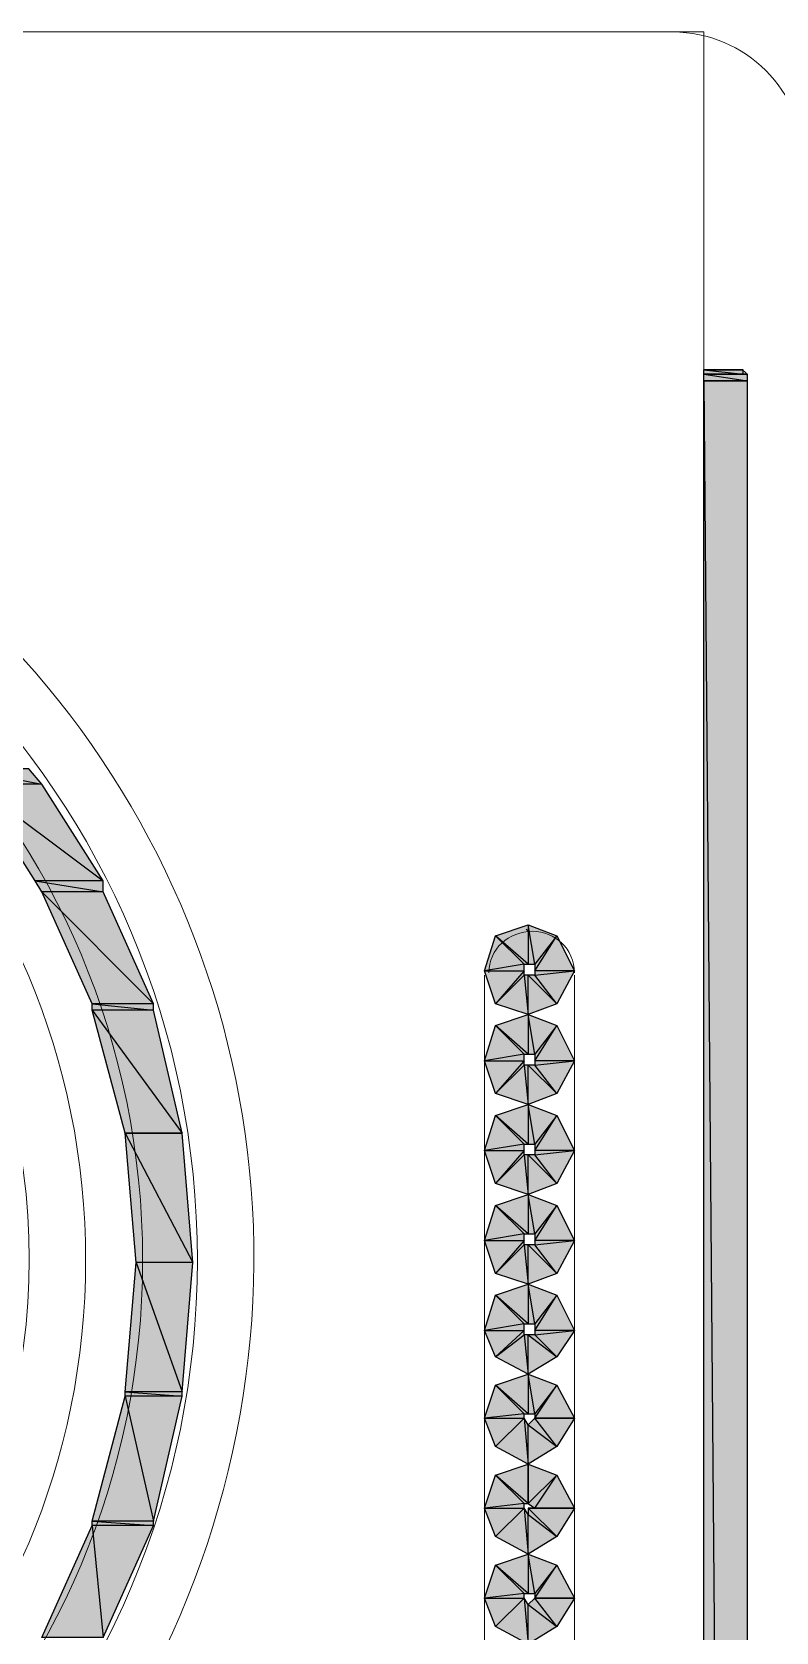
# Model space of a CAD drawing. Header units: millimetres. Extents: x 40 to 176, y -32 to 59.
# Drawn here: x 102.157 to 102.631, y -3.48 to -2.462 of the extents above; entities that cross this region are included whole.
import ezdxf

# ---------------------------------------------------------------- set-up
doc = ezdxf.new("R2010")
doc.units = ezdxf.units.MM
doc.layers.add('15 - Quadro de medição', color=6, linetype='Continuous')

msp = doc.modelspace()

# ---------------------------------------------------------------- hatches: boundary and pattern name
at = {"layer": '15 - Quadro de medição', "true_color": 0x000007}
h = msp.add_hatch(color=7, dxfattribs=at)
h.paths.add_polyline_path([(102.61, -2.6766), (102.5849, -2.6766)])
h.paths.add_polyline_path([(102.5849, -2.6766), (102.61, -2.6766), (102.6086, -2.6766)])
h.paths.add_polyline_path([(102.61, -2.6766), (102.6086, -2.6766), (102.5849, -2.6766)])
h.paths.add_polyline_path([(102.61, -2.6766), (102.5849, -2.6766), (102.6058, -2.6766)])
h = msp.add_hatch(color=7, dxfattribs=at)
h.paths.add_polyline_path([(102.61, -2.6766), (102.5849, -2.6766), (102.61, -2.6794)])
h.paths.add_polyline_path([(102.5849, -2.6766), (102.61, -2.6794), (102.5849, -2.6794)])
h.paths.add_polyline_path([(102.61, -2.6794), (102.5849, -2.6794)])
h.paths.add_polyline_path([(102.5849, -2.6794), (102.61, -2.6794), (102.6086, -2.6794)])
h = msp.add_hatch(color=7, dxfattribs=at)
h.paths.add_polyline_path([(102.6128, -2.6794), (102.5849, -2.6794)])
h.paths.add_polyline_path([(102.6128, -2.6794), (102.5849, -2.6794), (102.61, -2.6794)])
h = msp.add_hatch(color=7, dxfattribs=at)
h.paths.add_polyline_path([(102.6128, -2.6794), (102.5849, -2.6794), (102.6128, -2.6836)])
h.paths.add_polyline_path([(102.5849, -2.6794), (102.6128, -2.6836), (102.5849, -2.6836)])
h.paths.add_polyline_path([(102.6128, -2.6836), (102.5849, -2.6836)])
h.paths.add_polyline_path([(102.5849, -2.6836), (102.6128, -2.6836)])
h = msp.add_hatch(color=7, dxfattribs=at)
h.paths.add_polyline_path([(102.6128, -2.6836), (102.5849, -2.6836), (102.6128, -6.026)])
h.paths.add_polyline_path([(102.5849, -2.6836), (102.6128, -6.026), (102.5849, -6.026)])
h = msp.add_hatch(color=7, dxfattribs=at)
h.paths.add_polyline_path([(102.1547, -2.9308), (102.1128, -2.9308), (102.1631, -2.9406)])
h.paths.add_polyline_path([(102.1128, -2.9308), (102.1631, -2.9406), (102.1198, -2.9406)])
h = msp.add_hatch(color=7, dxfattribs=at)
h.paths.add_polyline_path([(102.1631, -2.9406), (102.1198, -2.9406), (102.2022, -3.002)])
h.paths.add_polyline_path([(102.1198, -2.9406), (102.2022, -3.002), (102.1589, -3.002)])
h = msp.add_hatch(color=7, dxfattribs=at)
h.paths.add_polyline_path([(102.2022, -3.002), (102.1589, -3.002), (102.2022, -3.009)])
h.paths.add_polyline_path([(102.1589, -3.002), (102.2022, -3.009), (102.1631, -3.009)])
h = msp.add_hatch(color=7, dxfattribs=at)
h.paths.add_polyline_path([(102.2022, -3.009), (102.1631, -3.009), (102.2343, -3.0803)])
h.paths.add_polyline_path([(102.1631, -3.009), (102.2343, -3.0803), (102.1952, -3.0803)])
h = msp.add_hatch(color=7, dxfattribs=at)
h.paths.add_polyline_path([(102.4913, -3.0803), (102.4773, -3.0621), (102.5025, -3.0593)])
h.paths.add_polyline_path([(102.4773, -3.0621), (102.5025, -3.0593), (102.4773, -3.0593)])
h.paths.add_polyline_path([(102.5025, -3.0593), (102.4773, -3.0593), (102.4913, -3.037)])
h.paths.add_polyline_path([(102.4773, -3.0593), (102.4913, -3.037), (102.4773, -3.0551)])
h.paths.add_polyline_path([(102.4913, -3.037), (102.4773, -3.0551), (102.4731, -3.03)])
h.paths.add_polyline_path([(102.4773, -3.0551), (102.4731, -3.03), (102.4731, -3.0551)])
h.paths.add_polyline_path([(102.4731, -3.03), (102.4731, -3.0551), (102.4522, -3.037)])
h.paths.add_polyline_path([(102.4731, -3.0551), (102.4522, -3.037), (102.4704, -3.0551)])
h.paths.add_polyline_path([(102.4522, -3.037), (102.4704, -3.0551), (102.4452, -3.0593)])
h.paths.add_polyline_path([(102.4704, -3.0551), (102.4452, -3.0593), (102.4704, -3.0593)])
h.paths.add_polyline_path([(102.4452, -3.0593), (102.4704, -3.0593), (102.4522, -3.0803)])
h.paths.add_polyline_path([(102.4704, -3.0593), (102.4522, -3.0803), (102.4704, -3.0621)])
h.paths.add_polyline_path([(102.4522, -3.0803), (102.4704, -3.0621), (102.4731, -3.0872)])
h.paths.add_polyline_path([(102.4704, -3.0621), (102.4731, -3.0872), (102.4731, -3.0621)])
h.paths.add_polyline_path([(102.4731, -3.0872), (102.4731, -3.0621), (102.4913, -3.0803)])
h.paths.add_polyline_path([(102.4731, -3.0621), (102.4913, -3.0803), (102.4773, -3.0621)])
h = msp.add_hatch(color=7, dxfattribs=at)
h.paths.add_polyline_path([(102.2343, -3.0803), (102.1952, -3.0803), (102.2343, -3.0845)])
h.paths.add_polyline_path([(102.1952, -3.0803), (102.2343, -3.0845), (102.1952, -3.0845)])
h = msp.add_hatch(color=7, dxfattribs=at)
h.paths.add_polyline_path([(102.2343, -3.0845), (102.1952, -3.0845), (102.2525, -3.1627)])
h.paths.add_polyline_path([(102.1952, -3.0845), (102.2525, -3.1627), (102.2161, -3.1627)])
h = msp.add_hatch(color=7, dxfattribs=at)
h.paths.add_polyline_path([(102.4913, -3.1375), (102.4773, -3.1194), (102.5025, -3.1166)])
h.paths.add_polyline_path([(102.4773, -3.1194), (102.5025, -3.1166), (102.4773, -3.1166)])
h.paths.add_polyline_path([(102.5025, -3.1166), (102.4773, -3.1166), (102.4913, -3.0942)])
h.paths.add_polyline_path([(102.4773, -3.1166), (102.4913, -3.0942), (102.4773, -3.1124)])
h.paths.add_polyline_path([(102.4913, -3.0942), (102.4773, -3.1124), (102.4731, -3.0872)])
h.paths.add_polyline_path([(102.4773, -3.1124), (102.4731, -3.0872), (102.4731, -3.1124)])
h.paths.add_polyline_path([(102.4731, -3.0872), (102.4731, -3.1124), (102.4522, -3.0942)])
h.paths.add_polyline_path([(102.4731, -3.1124), (102.4522, -3.0942), (102.4704, -3.1124)])
h.paths.add_polyline_path([(102.4522, -3.0942), (102.4704, -3.1124), (102.4452, -3.1166)])
h.paths.add_polyline_path([(102.4704, -3.1124), (102.4452, -3.1166), (102.4704, -3.1166)])
h.paths.add_polyline_path([(102.4452, -3.1166), (102.4704, -3.1166), (102.4522, -3.1375)])
h.paths.add_polyline_path([(102.4704, -3.1166), (102.4522, -3.1375), (102.4704, -3.1194)])
h.paths.add_polyline_path([(102.4522, -3.1375), (102.4704, -3.1194), (102.4731, -3.1445)])
h.paths.add_polyline_path([(102.4704, -3.1194), (102.4731, -3.1445), (102.4731, -3.1194)])
h.paths.add_polyline_path([(102.4731, -3.1445), (102.4731, -3.1194), (102.4913, -3.1375)])
h.paths.add_polyline_path([(102.4731, -3.1194), (102.4913, -3.1375), (102.4773, -3.1194)])
h = msp.add_hatch(color=7, dxfattribs=at)
h.paths.add_polyline_path([(102.4913, -3.1948), (102.4773, -3.1766), (102.5025, -3.1738)])
h.paths.add_polyline_path([(102.4773, -3.1766), (102.5025, -3.1738), (102.4773, -3.1738)])
h.paths.add_polyline_path([(102.5025, -3.1738), (102.4773, -3.1738), (102.4913, -3.1515)])
h.paths.add_polyline_path([(102.4773, -3.1738), (102.4913, -3.1515), (102.4773, -3.1697)])
h.paths.add_polyline_path([(102.4913, -3.1515), (102.4773, -3.1697), (102.4731, -3.1445)])
h.paths.add_polyline_path([(102.4773, -3.1697), (102.4731, -3.1445), (102.4731, -3.1697)])
h.paths.add_polyline_path([(102.4731, -3.1445), (102.4731, -3.1697), (102.4522, -3.1515)])
h.paths.add_polyline_path([(102.4731, -3.1697), (102.4522, -3.1515), (102.4704, -3.1697)])
h.paths.add_polyline_path([(102.4522, -3.1515), (102.4704, -3.1697), (102.4452, -3.1738)])
h.paths.add_polyline_path([(102.4704, -3.1697), (102.4452, -3.1738), (102.4704, -3.1738)])
h.paths.add_polyline_path([(102.4452, -3.1738), (102.4704, -3.1738), (102.4522, -3.1948)])
h.paths.add_polyline_path([(102.4704, -3.1738), (102.4522, -3.1948), (102.4704, -3.1766)])
h.paths.add_polyline_path([(102.4522, -3.1948), (102.4704, -3.1766), (102.4731, -3.2018)])
h.paths.add_polyline_path([(102.4704, -3.1766), (102.4731, -3.2018), (102.4731, -3.1766)])
h.paths.add_polyline_path([(102.4731, -3.2018), (102.4731, -3.1766), (102.4913, -3.1948)])
h.paths.add_polyline_path([(102.4731, -3.1766), (102.4913, -3.1948), (102.4773, -3.1766)])
h = msp.add_hatch(color=7, dxfattribs=at)
h.paths.add_polyline_path([(102.2161, -3.1627), (102.2525, -3.1627), (102.2511, -3.1627)])
h.paths.add_polyline_path([(102.2525, -3.1627), (102.2511, -3.1627), (102.2161, -3.1627)])
h = msp.add_hatch(color=7, dxfattribs=at)
h.paths.add_polyline_path([(102.2525, -3.1627), (102.2161, -3.1627), (102.2594, -3.2451)])
h.paths.add_polyline_path([(102.2161, -3.1627), (102.2594, -3.2451), (102.2231, -3.2451)])
h = msp.add_hatch(color=7, dxfattribs=at)
h.paths.add_polyline_path([(102.4913, -3.2521), (102.4773, -3.2339), (102.5025, -3.2311)])
h.paths.add_polyline_path([(102.4773, -3.2339), (102.5025, -3.2311), (102.4773, -3.2311)])
h.paths.add_polyline_path([(102.5025, -3.2311), (102.4773, -3.2311), (102.4913, -3.2088)])
h.paths.add_polyline_path([(102.4773, -3.2311), (102.4913, -3.2088), (102.4773, -3.2269)])
h.paths.add_polyline_path([(102.4913, -3.2088), (102.4773, -3.2269), (102.4731, -3.2018)])
h.paths.add_polyline_path([(102.4773, -3.2269), (102.4731, -3.2018), (102.4731, -3.2269)])
h.paths.add_polyline_path([(102.4731, -3.2018), (102.4731, -3.2269), (102.4522, -3.2088)])
h.paths.add_polyline_path([(102.4731, -3.2269), (102.4522, -3.2088), (102.4704, -3.2269)])
h.paths.add_polyline_path([(102.4522, -3.2088), (102.4704, -3.2269), (102.4452, -3.2311)])
h.paths.add_polyline_path([(102.4704, -3.2269), (102.4452, -3.2311), (102.4704, -3.2311)])
h.paths.add_polyline_path([(102.4452, -3.2311), (102.4704, -3.2311), (102.4522, -3.2521)])
h.paths.add_polyline_path([(102.4704, -3.2311), (102.4522, -3.2521), (102.4704, -3.2339)])
h.paths.add_polyline_path([(102.4522, -3.2521), (102.4704, -3.2339), (102.4731, -3.259)])
h.paths.add_polyline_path([(102.4704, -3.2339), (102.4731, -3.259), (102.4731, -3.2339)])
h.paths.add_polyline_path([(102.4731, -3.259), (102.4731, -3.2339), (102.4913, -3.2521)])
h.paths.add_polyline_path([(102.4731, -3.2339), (102.4913, -3.2521), (102.4773, -3.2339)])
h = msp.add_hatch(color=7, dxfattribs=at)
h.paths.add_polyline_path([(102.2594, -3.2451), (102.2231, -3.2451), (102.2525, -3.3275)])
h.paths.add_polyline_path([(102.2231, -3.2451), (102.2525, -3.3275), (102.2161, -3.3275)])
h = msp.add_hatch(color=7, dxfattribs=at)
h.paths.add_polyline_path([(102.4913, -3.3051), (102.4773, -3.2912), (102.5025, -3.2884)])
h.paths.add_polyline_path([(102.4773, -3.2912), (102.5025, -3.2884), (102.4773, -3.2884)])
h.paths.add_polyline_path([(102.5025, -3.2884), (102.4773, -3.2884), (102.4913, -3.266)])
h.paths.add_polyline_path([(102.4773, -3.2884), (102.4913, -3.266), (102.4773, -3.2842)])
h.paths.add_polyline_path([(102.4913, -3.266), (102.4773, -3.2842), (102.4731, -3.259)])
h.paths.add_polyline_path([(102.4773, -3.2842), (102.4731, -3.259), (102.4731, -3.2842)])
h.paths.add_polyline_path([(102.4731, -3.259), (102.4731, -3.2842), (102.4522, -3.266)])
h.paths.add_polyline_path([(102.4731, -3.2842), (102.4522, -3.266), (102.4704, -3.2842)])
h.paths.add_polyline_path([(102.4522, -3.266), (102.4704, -3.2842), (102.4452, -3.2884)])
h.paths.add_polyline_path([(102.4704, -3.2842), (102.4452, -3.2884), (102.4704, -3.2884)])
h.paths.add_polyline_path([(102.4452, -3.2884), (102.4704, -3.2884), (102.4522, -3.3051)])
h.paths.add_polyline_path([(102.4704, -3.2884), (102.4522, -3.3051), (102.4704, -3.2912)])
h.paths.add_polyline_path([(102.4522, -3.3051), (102.4704, -3.2912), (102.4731, -3.3163)])
h.paths.add_polyline_path([(102.4704, -3.2912), (102.4731, -3.3163), (102.4731, -3.2912)])
h.paths.add_polyline_path([(102.4731, -3.3163), (102.4731, -3.2912), (102.4913, -3.3051)])
h.paths.add_polyline_path([(102.4731, -3.2912), (102.4913, -3.3051), (102.4773, -3.2912)])
h = msp.add_hatch(color=7, dxfattribs=at)
h.paths.add_polyline_path([(102.5025, -3.3443), (102.4773, -3.3443), (102.4913, -3.3233)])
h.paths.add_polyline_path([(102.4773, -3.3443), (102.4913, -3.3233), (102.4773, -3.3415)])
h.paths.add_polyline_path([(102.4913, -3.3233), (102.4773, -3.3415), (102.4731, -3.3163)])
h.paths.add_polyline_path([(102.4773, -3.3415), (102.4731, -3.3163), (102.4731, -3.3415)])
h.paths.add_polyline_path([(102.4731, -3.3163), (102.4731, -3.3415), (102.4522, -3.3233)])
h.paths.add_polyline_path([(102.4731, -3.3415), (102.4522, -3.3233), (102.4704, -3.3415)])
h.paths.add_polyline_path([(102.4522, -3.3233), (102.4704, -3.3415), (102.4452, -3.3443)])
h.paths.add_polyline_path([(102.4704, -3.3415), (102.4452, -3.3443), (102.4704, -3.3443)])
h.paths.add_polyline_path([(102.4452, -3.3443), (102.4704, -3.3443), (102.4522, -3.3624)])
h = msp.add_hatch(color=7, dxfattribs=at)
h.paths.add_polyline_path([(102.2525, -3.3303), (102.2161, -3.3303), (102.2343, -3.4099)])
h.paths.add_polyline_path([(102.2161, -3.3303), (102.2343, -3.4099), (102.1952, -3.4099)])
h = msp.add_hatch(color=7, dxfattribs=at)
h.paths.add_polyline_path([(102.2525, -3.3275), (102.2161, -3.3275), (102.2525, -3.3303)])
h.paths.add_polyline_path([(102.2161, -3.3275), (102.2525, -3.3303), (102.2161, -3.3303)])
h = msp.add_hatch(color=7, dxfattribs=at)
h.paths.add_polyline_path([(102.4522, -3.3624), (102.4704, -3.3443), (102.4731, -3.3736)])
h.paths.add_polyline_path([(102.4704, -3.3443), (102.4731, -3.3736), (102.4731, -3.3484)])
h.paths.add_polyline_path([(102.4731, -3.3736), (102.4731, -3.3484), (102.4913, -3.3624)])
h.paths.add_polyline_path([(102.4731, -3.3484), (102.4913, -3.3624), (102.4773, -3.3443)])
h.paths.add_polyline_path([(102.4913, -3.3624), (102.4773, -3.3443), (102.5025, -3.3443)])
h = msp.add_hatch(color=7, dxfattribs=at)
h.paths.add_polyline_path([(102.4731, -3.3736), (102.4731, -3.3987), (102.4522, -3.3806)])
h.paths.add_polyline_path([(102.4731, -3.3987), (102.4522, -3.3806), (102.4704, -3.3987)])
h.paths.add_polyline_path([(102.4522, -3.3806), (102.4704, -3.3987), (102.4452, -3.4015)])
h.paths.add_polyline_path([(102.4704, -3.3987), (102.4452, -3.4015), (102.4704, -3.4015)])
h.paths.add_polyline_path([(102.4452, -3.4015), (102.4704, -3.4015), (102.4522, -3.4197)])
h = msp.add_hatch(color=7, dxfattribs=at)
h.paths.add_polyline_path([(102.5025, -3.4015), (102.4773, -3.4015), (102.4913, -3.3806)])
h.paths.add_polyline_path([(102.4773, -3.4015), (102.4913, -3.3806), (102.4731, -3.3987)])
h.paths.add_polyline_path([(102.4913, -3.3806), (102.4731, -3.3987), (102.4731, -3.3736)])
h = msp.add_hatch(color=7, dxfattribs=at)
h.paths.add_polyline_path([(102.4522, -3.4197), (102.4704, -3.4015), (102.4731, -3.4309)])
h.paths.add_polyline_path([(102.4704, -3.4015), (102.4731, -3.4309), (102.4731, -3.4057)])
h.paths.add_polyline_path([(102.4731, -3.4309), (102.4731, -3.4057), (102.4913, -3.4197)])
h.paths.add_polyline_path([(102.4731, -3.4057), (102.4913, -3.4197), (102.4731, -3.4015)])
h.paths.add_polyline_path([(102.4913, -3.4197), (102.4731, -3.4015), (102.5025, -3.4015)])
h.paths.add_polyline_path([(102.4731, -3.4015), (102.5025, -3.4015), (102.4773, -3.4015)])
h = msp.add_hatch(color=7, dxfattribs=at)
h.paths.add_polyline_path([(102.2343, -3.4127), (102.1952, -3.4127), (102.2022, -3.4839)])
h.paths.add_polyline_path([(102.1952, -3.4127), (102.2022, -3.4839), (102.1631, -3.4839)])
h = msp.add_hatch(color=7, dxfattribs=at)
h.paths.add_polyline_path([(102.2343, -3.4099), (102.1952, -3.4099), (102.2343, -3.4127)])
h.paths.add_polyline_path([(102.1952, -3.4099), (102.2343, -3.4127), (102.1952, -3.4127)])
h = msp.add_hatch(color=7, dxfattribs=at)
h.paths.add_polyline_path([(102.5025, -3.4588), (102.4773, -3.4588), (102.4913, -3.4378)])
h.paths.add_polyline_path([(102.4773, -3.4588), (102.4913, -3.4378), (102.4773, -3.456)])
h.paths.add_polyline_path([(102.4913, -3.4378), (102.4773, -3.456), (102.4731, -3.4309)])
h.paths.add_polyline_path([(102.4773, -3.456), (102.4731, -3.4309), (102.4731, -3.456)])
h.paths.add_polyline_path([(102.4731, -3.4309), (102.4731, -3.456), (102.4522, -3.4378)])
h.paths.add_polyline_path([(102.4731, -3.456), (102.4522, -3.4378), (102.4704, -3.456)])
h.paths.add_polyline_path([(102.4522, -3.4378), (102.4704, -3.456), (102.4452, -3.4588)])
h.paths.add_polyline_path([(102.4704, -3.456), (102.4452, -3.4588), (102.4704, -3.4588)])
h.paths.add_polyline_path([(102.4452, -3.4588), (102.4704, -3.4588), (102.4522, -3.4769)])
h = msp.add_hatch(color=7, dxfattribs=at)
h.paths.add_polyline_path([(102.4522, -3.4769), (102.4704, -3.4588), (102.4731, -3.4881)])
h.paths.add_polyline_path([(102.4704, -3.4588), (102.4731, -3.4881), (102.4731, -3.463)])
h.paths.add_polyline_path([(102.4731, -3.4881), (102.4731, -3.463), (102.4913, -3.4769)])
h.paths.add_polyline_path([(102.4731, -3.463), (102.4913, -3.4769), (102.4773, -3.4588)])
h.paths.add_polyline_path([(102.4913, -3.4769), (102.4773, -3.4588), (102.5025, -3.4588)])

# ---------------------------------------------------------------- linework, layer by layer
at = {"layer": '15 - Quadro de medição', "color": 7, "linetype": 'Continuous', "lineweight": 20, "true_color": 0x000007}
for points in [[(100.8641, -2.4615), (102.5849, -2.4615), (102.5849, -6.026), (100.8571, -6.026), (100.8557, -6.026), (100.7928, -6.026)], [(100.878, -2.4615), (102.5625, -2.4615), (102.5625, -2.4615)], [(102.6058, -2.6766), (102.5849, -2.6766), (102.5849, -2.6766)], [(102.5849, -6.026), (102.6128, -6.026), (102.6128, -2.6836)], [(102.4731, -3.0342), (102.4718, -3.0328), (102.4718, -3.0328)], [(102.4452, -3.0621), (102.4452, -3.97), (102.4452, -3.97)], [(102.5025, -3.97), (102.5025, -3.0621), (102.5025, -3.0621)]]:
    msp.add_lwpolyline(points, dxfattribs=at)
at = {"layer": '15 - Quadro de medição', "color": 7, "linetype": 'Continuous', "lineweight": -2, "true_color": 0x000007}
for points in [[(102.5849, -2.6766), (102.6058, -2.6766), (102.6058, -2.6766)], [(102.6058, -2.6766), (102.6058, -2.6766), (102.5849, -2.6766)], [(102.6058, -2.6766), (102.5849, -2.6766)], [(102.5849, -2.6766), (102.6058, -2.6766), (102.6058, -2.6766)], [(102.61, -2.6766), (102.5849, -2.6766)], [(102.5849, -2.6766), (102.61, -2.6766), (102.6086, -2.6766)], [(102.61, -2.6766), (102.6086, -2.6766), (102.5849, -2.6766)], [(102.61, -2.6766), (102.5849, -2.6766), (102.6058, -2.6766)], [(102.61, -2.6766), (102.5849, -2.6766), (102.61, -2.6794)], [(102.5849, -2.6766), (102.61, -2.6794), (102.5849, -2.6794)], [(102.61, -2.6794), (102.5849, -2.6794)], [(102.5849, -2.6794), (102.61, -2.6794), (102.6086, -2.6794)], [(102.6128, -2.6794), (102.6128, -2.6794), (102.5849, -2.6794)], [(102.6128, -2.6794), (102.5849, -2.6794), (102.61, -2.6794)], [(102.6128, -2.6794), (102.5849, -2.6794), (102.6128, -2.6836)], [(102.5849, -2.6794), (102.6128, -2.6836), (102.5849, -2.6836)], [(102.6128, -2.6836), (102.5849, -2.6836)], [(102.5849, -2.6836), (102.6128, -2.6836), (102.6128, -2.6836)], [(102.6128, -2.6836), (102.5849, -2.6836), (102.6128, -6.026)], [(102.5849, -2.6836), (102.6128, -6.026), (102.5849, -6.026)], [(102.1547, -2.9308), (102.1128, -2.9308), (102.1631, -2.9406)], [(102.1128, -2.9308), (102.1631, -2.9406), (102.1198, -2.9406)], [(102.1631, -2.9406), (102.1198, -2.9406), (102.2022, -3.002)], [(102.1198, -2.9406), (102.2022, -3.002), (102.1589, -3.002)], [(102.2022, -3.002), (102.1589, -3.002), (102.2022, -3.009)], [(102.1589, -3.002), (102.2022, -3.009), (102.1631, -3.009)], [(102.2022, -3.009), (102.1631, -3.009), (102.2343, -3.0803)], [(102.1631, -3.009), (102.2343, -3.0803), (102.1952, -3.0803)], [(102.4731, -3.03), (102.4731, -3.0551), (102.4522, -3.037)], [(102.4913, -3.037), (102.4773, -3.0551), (102.4731, -3.03)], [(102.4773, -3.0551), (102.4731, -3.03), (102.4731, -3.0551)], [(102.4522, -3.037), (102.4704, -3.0551), (102.4452, -3.0593)], [(102.4731, -3.0551), (102.4522, -3.037), (102.4704, -3.0551)], [(102.5025, -3.0593), (102.4773, -3.0593), (102.4913, -3.037)], [(102.4773, -3.0593), (102.4913, -3.037), (102.4773, -3.0551)], [(102.4704, -3.0551), (102.4452, -3.0593), (102.4704, -3.0593)], [(102.4452, -3.0593), (102.4704, -3.0593), (102.4522, -3.0803)], [(102.4704, -3.0593), (102.4522, -3.0803), (102.4704, -3.0621)], [(102.4522, -3.0803), (102.4704, -3.0621), (102.4731, -3.0872)], [(102.4704, -3.0621), (102.4731, -3.0872), (102.4731, -3.0621)], [(102.4731, -3.0872), (102.4731, -3.0621), (102.4913, -3.0803)], [(102.4731, -3.0621), (102.4913, -3.0803), (102.4773, -3.0621)], [(102.4913, -3.0803), (102.4773, -3.0621), (102.5025, -3.0593)], [(102.4773, -3.0621), (102.5025, -3.0593), (102.4773, -3.0593)], [(102.2343, -3.0803), (102.1952, -3.0803), (102.2343, -3.0845)], [(102.1952, -3.0803), (102.2343, -3.0845), (102.1952, -3.0845)], [(102.2343, -3.0845), (102.1952, -3.0845), (102.2525, -3.1627)], [(102.1952, -3.0845), (102.2525, -3.1627), (102.2161, -3.1627)], [(102.4731, -3.0872), (102.4731, -3.1124), (102.4522, -3.0942)], [(102.4913, -3.0942), (102.4773, -3.1124), (102.4731, -3.0872)], [(102.4773, -3.1124), (102.4731, -3.0872), (102.4731, -3.1124)], [(102.4522, -3.0942), (102.4704, -3.1124), (102.4452, -3.1166)], [(102.4731, -3.1124), (102.4522, -3.0942), (102.4704, -3.1124)], [(102.5025, -3.1166), (102.4773, -3.1166), (102.4913, -3.0942)], [(102.4773, -3.1166), (102.4913, -3.0942), (102.4773, -3.1124)], [(102.4704, -3.1124), (102.4452, -3.1166), (102.4704, -3.1166)], [(102.4452, -3.1166), (102.4704, -3.1166), (102.4522, -3.1375)], [(102.4704, -3.1166), (102.4522, -3.1375), (102.4704, -3.1194)], [(102.4913, -3.1375), (102.4773, -3.1194), (102.5025, -3.1166)], [(102.4773, -3.1194), (102.5025, -3.1166), (102.4773, -3.1166)], [(102.4522, -3.1375), (102.4704, -3.1194), (102.4731, -3.1445)], [(102.4704, -3.1194), (102.4731, -3.1445), (102.4731, -3.1194)], [(102.4731, -3.1445), (102.4731, -3.1194), (102.4913, -3.1375)], [(102.4731, -3.1194), (102.4913, -3.1375), (102.4773, -3.1194)], [(102.4731, -3.1445), (102.4731, -3.1697), (102.4522, -3.1515)], [(102.4913, -3.1515), (102.4773, -3.1697), (102.4731, -3.1445)], [(102.4773, -3.1697), (102.4731, -3.1445), (102.4731, -3.1697)], [(102.4522, -3.1515), (102.4704, -3.1697), (102.4452, -3.1738)], [(102.4731, -3.1697), (102.4522, -3.1515), (102.4704, -3.1697)], [(102.5025, -3.1738), (102.4773, -3.1738), (102.4913, -3.1515)], [(102.4773, -3.1738), (102.4913, -3.1515), (102.4773, -3.1697)], [(102.2161, -3.1627), (102.2525, -3.1627), (102.2511, -3.1627)], [(102.2525, -3.1627), (102.2511, -3.1627), (102.2161, -3.1627)], [(102.2525, -3.1627), (102.2161, -3.1627), (102.2594, -3.2451)], [(102.2161, -3.1627), (102.2594, -3.2451), (102.2231, -3.2451)], [(102.4704, -3.1697), (102.4452, -3.1738), (102.4704, -3.1738)], [(102.4452, -3.1738), (102.4704, -3.1738), (102.4522, -3.1948)], [(102.4704, -3.1738), (102.4522, -3.1948), (102.4704, -3.1766)], [(102.4522, -3.1948), (102.4704, -3.1766), (102.4731, -3.2018)], [(102.4704, -3.1766), (102.4731, -3.2018), (102.4731, -3.1766)], [(102.4731, -3.2018), (102.4731, -3.1766), (102.4913, -3.1948)], [(102.4731, -3.1766), (102.4913, -3.1948), (102.4773, -3.1766)], [(102.4913, -3.1948), (102.4773, -3.1766), (102.5025, -3.1738)], [(102.4773, -3.1766), (102.5025, -3.1738), (102.4773, -3.1738)], [(102.4522, -3.2088), (102.4704, -3.2269), (102.4452, -3.2311)], [(102.4731, -3.2018), (102.4731, -3.2269), (102.4522, -3.2088)], [(102.4731, -3.2269), (102.4522, -3.2088), (102.4704, -3.2269)], [(102.4913, -3.2088), (102.4773, -3.2269), (102.4731, -3.2018)], [(102.4773, -3.2269), (102.4731, -3.2018), (102.4731, -3.2269)], [(102.5025, -3.2311), (102.4773, -3.2311), (102.4913, -3.2088)], [(102.4773, -3.2311), (102.4913, -3.2088), (102.4773, -3.2269)], [(102.4704, -3.2269), (102.4452, -3.2311), (102.4704, -3.2311)], [(102.4452, -3.2311), (102.4704, -3.2311), (102.4522, -3.2521)], [(102.4704, -3.2311), (102.4522, -3.2521), (102.4704, -3.2339)], [(102.4522, -3.2521), (102.4704, -3.2339), (102.4731, -3.259)], [(102.4704, -3.2339), (102.4731, -3.259), (102.4731, -3.2339)], [(102.4731, -3.259), (102.4731, -3.2339), (102.4913, -3.2521)], [(102.4731, -3.2339), (102.4913, -3.2521), (102.4773, -3.2339)], [(102.4913, -3.2521), (102.4773, -3.2339), (102.5025, -3.2311)], [(102.4773, -3.2339), (102.5025, -3.2311), (102.4773, -3.2311)], [(102.2231, -3.2451), (102.2525, -3.3275), (102.2161, -3.3275)], [(102.2594, -3.2451), (102.2231, -3.2451), (102.2525, -3.3275)], [(102.4731, -3.259), (102.4731, -3.2842), (102.4522, -3.266)], [(102.4913, -3.266), (102.4773, -3.2842), (102.4731, -3.259)], [(102.4773, -3.2842), (102.4731, -3.259), (102.4731, -3.2842)], [(102.4522, -3.266), (102.4704, -3.2842), (102.4452, -3.2884)], [(102.4731, -3.2842), (102.4522, -3.266), (102.4704, -3.2842)], [(102.5025, -3.2884), (102.4773, -3.2884), (102.4913, -3.266)], [(102.4773, -3.2884), (102.4913, -3.266), (102.4773, -3.2842)], [(102.4704, -3.2842), (102.4452, -3.2884), (102.4704, -3.2884)], [(102.4452, -3.2884), (102.4704, -3.2884), (102.4522, -3.3051)], [(102.4704, -3.2884), (102.4522, -3.3051), (102.4704, -3.2912)], [(102.4913, -3.3051), (102.4773, -3.2912), (102.5025, -3.2884)], [(102.4773, -3.2912), (102.5025, -3.2884), (102.4773, -3.2884)], [(102.4522, -3.3051), (102.4704, -3.2912), (102.4731, -3.3163)], [(102.4704, -3.2912), (102.4731, -3.3163), (102.4731, -3.2912)], [(102.4731, -3.3163), (102.4731, -3.2912), (102.4913, -3.3051)], [(102.4731, -3.2912), (102.4913, -3.3051), (102.4773, -3.2912)], [(102.4731, -3.3163), (102.4731, -3.3415), (102.4522, -3.3233)], [(102.4913, -3.3233), (102.4773, -3.3415), (102.4731, -3.3163)], [(102.4773, -3.3415), (102.4731, -3.3163), (102.4731, -3.3415)], [(102.2161, -3.3303), (102.2343, -3.4099), (102.1952, -3.4099)], [(102.2525, -3.3275), (102.2161, -3.3275), (102.2525, -3.3303)], [(102.2161, -3.3275), (102.2525, -3.3303), (102.2161, -3.3303)], [(102.2525, -3.3303), (102.2161, -3.3303), (102.2343, -3.4099)], [(102.4522, -3.3233), (102.4704, -3.3415), (102.4452, -3.3443)], [(102.4731, -3.3415), (102.4522, -3.3233), (102.4704, -3.3415)], [(102.5025, -3.3443), (102.4773, -3.3443), (102.4913, -3.3233)], [(102.4773, -3.3443), (102.4913, -3.3233), (102.4773, -3.3415)], [(102.4704, -3.3415), (102.4452, -3.3443), (102.4704, -3.3443)], [(102.4452, -3.3443), (102.4704, -3.3443), (102.4522, -3.3624)], [(102.4522, -3.3624), (102.4704, -3.3443), (102.4731, -3.3736)], [(102.4704, -3.3443), (102.4731, -3.3736), (102.4731, -3.3484)], [(102.4731, -3.3484), (102.4913, -3.3624), (102.4773, -3.3443)], [(102.4731, -3.3736), (102.4731, -3.3484), (102.4913, -3.3624)], [(102.4913, -3.3624), (102.4773, -3.3443), (102.5025, -3.3443)], [(102.4522, -3.3806), (102.4704, -3.3987), (102.4452, -3.4015)], [(102.4731, -3.3736), (102.4731, -3.3987), (102.4522, -3.3806)], [(102.4731, -3.3987), (102.4522, -3.3806), (102.4704, -3.3987)], [(102.4913, -3.3806), (102.4731, -3.3987), (102.4731, -3.3736)], [(102.4773, -3.4015), (102.4913, -3.3806), (102.4731, -3.3987)], [(102.5025, -3.4015), (102.4773, -3.4015), (102.4913, -3.3806)], [(102.4704, -3.3987), (102.4452, -3.4015), (102.4704, -3.4015)], [(102.4452, -3.4015), (102.4704, -3.4015), (102.4522, -3.4197)], [(102.4522, -3.4197), (102.4704, -3.4015), (102.4731, -3.4309)], [(102.4704, -3.4015), (102.4731, -3.4309), (102.4731, -3.4057)], [(102.4731, -3.4057), (102.4913, -3.4197), (102.4731, -3.4015)], [(102.4913, -3.4197), (102.4731, -3.4015), (102.5025, -3.4015)], [(102.4731, -3.4015), (102.5025, -3.4015), (102.4773, -3.4015)], [(102.1952, -3.4127), (102.2022, -3.4839), (102.1631, -3.4839)], [(102.2343, -3.4099), (102.1952, -3.4099), (102.2343, -3.4127)], [(102.1952, -3.4099), (102.2343, -3.4127), (102.1952, -3.4127)], [(102.2343, -3.4127), (102.1952, -3.4127), (102.2022, -3.4839)], [(102.4731, -3.4309), (102.4731, -3.4057), (102.4913, -3.4197)], [(102.4731, -3.4309), (102.4731, -3.456), (102.4522, -3.4378)], [(102.4913, -3.4378), (102.4773, -3.456), (102.4731, -3.4309)], [(102.4773, -3.456), (102.4731, -3.4309), (102.4731, -3.456)], [(102.4522, -3.4378), (102.4704, -3.456), (102.4452, -3.4588)], [(102.4731, -3.456), (102.4522, -3.4378), (102.4704, -3.456)], [(102.5025, -3.4588), (102.4773, -3.4588), (102.4913, -3.4378)], [(102.4773, -3.4588), (102.4913, -3.4378), (102.4773, -3.456)], [(102.4704, -3.456), (102.4452, -3.4588), (102.4704, -3.4588)], [(102.4452, -3.4588), (102.4704, -3.4588), (102.4522, -3.4769)], [(102.4522, -3.4769), (102.4704, -3.4588), (102.4731, -3.4881)], [(102.4704, -3.4588), (102.4731, -3.4881), (102.4731, -3.463)], [(102.4731, -3.463), (102.4913, -3.4769), (102.4773, -3.4588)], [(102.4731, -3.4881), (102.4731, -3.463), (102.4913, -3.4769)], [(102.4913, -3.4769), (102.4773, -3.4588), (102.5025, -3.4588)]]:
    msp.add_lwpolyline(points, close=True, dxfattribs=at)
at = {"layer": '15 - Quadro de medição', "color": 7, "linetype": 'Continuous', "lineweight": 20, "true_color": 0x000007}
for points in [[(102.6491, -2.5453), (102.6491, -2.4992), (102.6114, -2.4615), (102.5653, -2.4615)], [(102.6128, -2.6822), (102.6128, -2.678), (102.61, -2.6766), (102.6072, -2.6766)], [(102.0974, -3.456), (102.1742, -3.3247), (102.1742, -3.1613), (102.0974, -3.03)], [(102.4759, -3.0342), (102.4606, -3.0342), (102.448, -3.0453), (102.448, -3.0607)], [(102.5025, -3.0607), (102.5025, -3.0453), (102.4899, -3.0342), (102.4759, -3.0342)]]:
    msp.add_open_spline(points, degree=3, dxfattribs=at)
for points in [[(102.2622, -3.2437), (102.2622, -2.9476), (102.0234, -2.7087), (101.7273, -2.7087), (101.7273, -2.7087), (101.4326, -2.7087), (101.1937, -2.9476), (101.1937, -3.2437), (101.1937, -3.2437), (101.1937, -3.5384), (101.4326, -3.7772), (101.7273, -3.7772), (101.7273, -3.7772), (102.0234, -3.7772), (102.2622, -3.5384), (102.2622, -3.2437)], [(101.4661, -2.7367), (101.2328, -2.8568), (101.1113, -3.1222), (101.1742, -3.3778), (101.1742, -3.3778), (101.2356, -3.6334), (101.4647, -3.8136), (101.7273, -3.8136), (101.7273, -3.8136), (101.9913, -3.8136), (102.2203, -3.6334), (102.2818, -3.3778), (102.2818, -3.3778), (102.3446, -3.1222), (102.2231, -2.8568), (101.9899, -2.7367)], [(102.2273, -3.2437), (102.2273, -2.9671), (102.0038, -2.7436), (101.7273, -2.7436), (101.7273, -2.7436), (101.4521, -2.7436), (101.2286, -2.9671), (101.2286, -3.2437), (101.2286, -3.2437), (101.2286, -3.5188), (101.4521, -3.7423), (101.7273, -3.7423), (101.7273, -3.7423), (102.0038, -3.7423), (102.2273, -3.5188), (102.2273, -3.2437)], [(102.191, -3.2437), (102.191, -2.9867), (101.9843, -2.78), (101.7273, -2.78), (101.7273, -2.78), (101.4717, -2.78), (101.265, -2.9867), (101.265, -3.2437), (101.265, -3.2437), (101.265, -3.4993), (101.4717, -3.706), (101.7273, -3.706), (101.7273, -3.706), (101.9843, -3.706), (102.191, -3.4993), (102.191, -3.2437)]]:
    msp.add_open_spline(points, degree=3, knots=[0, 0, 0, 0, 0.0625, 0.0625, 0.0625, 0.062501, 0.125, 0.125, 0.125, 0.125001, 0.1875, 0.1875, 0.1875, 0.187501, 1, 1, 1, 1], dxfattribs=at)

doc.saveas('drawing.dxf')
